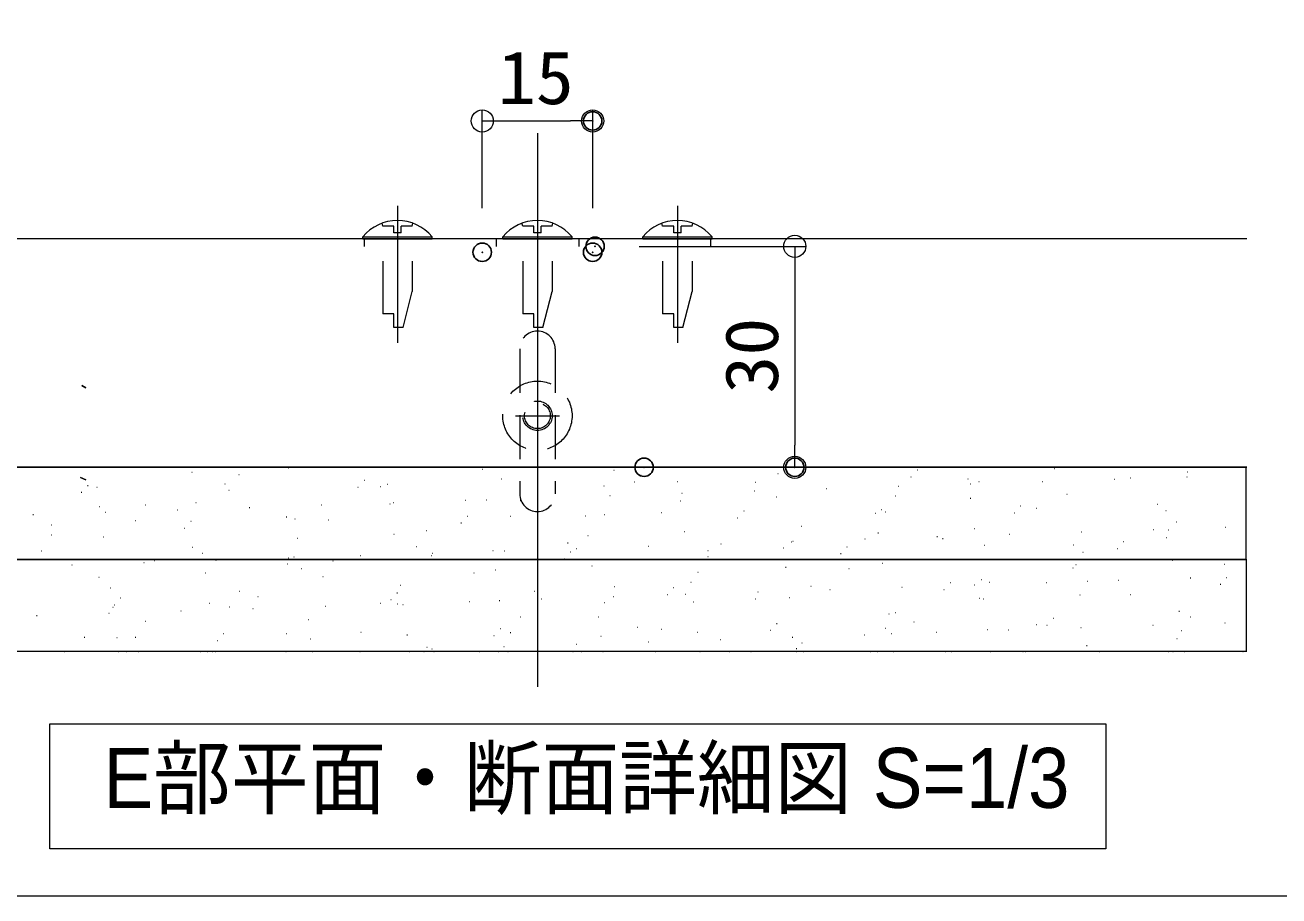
# Model space of a CAD drawing. Units: millimetres, scale not verified, with parts at other scales. Extents: x -1206 to 1200, y -831 to 831.
# Drawn here: x -971 to -630.6, y -830.8 to -594.3 of the extents above; entities that cross this region are included whole.
import ezdxf
from ezdxf.enums import TextEntityAlignment as Align

# ---------------------------------------------------------------- set-up
doc = ezdxf.new("R2010")
doc.units = ezdxf.units.MM
doc.header["$LTSCALE"] = 10
doc.header["$PDMODE"] = 32
doc.header["$PDSIZE"] = 5
doc.linetypes.add('DASHED1', pattern=[1.8, 1.2, -0.6])
for name, color, linetype, lineweight in [('0-1_0', 3, 'Continuous', 9), ('0-3_sunpou', 1, 'Continuous', 9), ('0-6_ｺｰﾅｰﾋﾟｰｽ', 5, 'Continuous', 9), ('0-7_center', 5, 'Continuous', 9), ('0-9_SUNPO', 1, 'Continuous', 9), ('0-B_SCREW', 2, 'Continuous', 9), ('0-F_zumenwaku', 6, 'Continuous', 9), ('1-3_1', 3, 'Continuous', 9)]:
    doc.layers.add(name, color=color, linetype=linetype, lineweight=lineweight)
doc.layers.add('0-4_DEFPOINTS', color=7, linetype='Continuous')
doc.layers.add('0-E_moji', color=2, linetype='Continuous')
doc.styles.add('ＭＳ ゴシック', font='')
doc.styles.add('ＭＳ Ｐゴシック', font='')
doc.styles.get('ＭＳ ゴシック').set_extended_font_data('MS Gothic')
doc.styles.get('ＭＳ Ｐゴシック').set_extended_font_data('MS PGothic')

# ---------------------------------------------------------------- blocks, each defined once
blk = doc.blocks.new('_ORIGIN')
at = {"layer": '0-1_0', "color": 1}
blk.add_line((0, 0), (-10, 0), dxfattribs=at)
blk.add_circle((0, 0), 5, dxfattribs=at)

msp = doc.modelspace()

# ---------------------------------------------------------------- linework, layer by layer
at = {"layer": '0-1_0', "color": 5}
for p, q in [((-869.94, -643.38), (-869.94, -680.62)), ((-831.94, -643.38), (-831.94, -680.62)), ((-793.94, -643.38), (-793.94, -680.62))]:
    msp.add_line(p, q, dxfattribs=at)
at = {"layer": '0-1_0'}
for p, q in [((-639.34, -652.39), (-1024.54, -652.39)), ((-955.57, -692.24), (-955.47, -692.24)), ((-899.63, -714.56), (-899.53, -714.56)), ((-691.56, -714.73), (-691.46, -714.73)), ((-925.79, -715.67), (-925.69, -715.67)), ((-913.01, -716.34), (-912.91, -716.34)), ((-878.98, -717.9), (-878.88, -717.9)), ((-846.97, -714.92), (-846.87, -714.92)), ((-841.72, -717.5), (-841.62, -717.5)), ((-811.19, -715.16), (-811.09, -715.16)), ((-803.9, -716.51), (-803.8, -716.51)), ((-793.92, -718.24), (-793.82, -718.24)), ((-766.64, -716.11), (-766.54, -716.11)), ((-730.54, -716.99), (-730.44, -716.99)), ((-728.82, -715.12), (-728.72, -715.12)), ((-715.11, -717.49), (-715.01, -717.49)), ((-712.09, -718.26), (-711.99, -718.26)), ((-694.83, -718.22), (-694.73, -718.22)), ((-675.25, -717.58), (-675.15, -717.58)), ((-671.03, -717.27), (-670.93, -717.27)), ((-655.67, -716.94), (-655.57, -716.94)), ((-655.46, -715.61), (-655.36, -715.61)), ((-955.78, -721.16), (-955.68, -721.16)), ((-954.06, -719.29), (-953.96, -719.29)), ((-951.56, -719.75), (-951.46, -719.75)), ((-916.8, -718.89), (-916.7, -718.89)), ((-915.74, -720.62), (-915.64, -720.62)), ((-880.7, -719.77), (-880.6, -719.77)), ((-874.68, -719.64), (-874.58, -719.64)), ((-872.74, -719), (-872.64, -719)), ((-813.92, -719.44), (-813.82, -719.44)), ((-805.62, -718.38), (-805.52, -718.38)), ((-792.71, -721.42), (-792.61, -721.42)), ((-773.13, -720.78), (-773.03, -720.78)), ((-772.86, -718.45), (-772.76, -718.45)), ((-753.56, -720.14), (-753.46, -720.14)), ((-733.98, -719.5), (-733.88, -719.5)), ((-714.4, -718.86), (-714.3, -718.86)), ((-688.25, -721.67), (-688.15, -721.67)), ((-950.86, -725.04), (-950.76, -725.04)), ((-938.45, -724.54), (-938.35, -724.54)), ((-924.7, -723.93), (-924.6, -723.93)), ((-890.59, -724.62), (-890.49, -724.62)), ((-872.05, -724.29), (-871.95, -724.29)), ((-871.02, -723.98), (-870.92, -723.98)), ((-851.44, -723.34), (-851.34, -723.34)), ((-845.89, -723.18), (-845.79, -723.18)), ((-836.63, -723.36), (-836.53, -723.36)), ((-831.86, -722.7), (-831.76, -722.7)), ((-812.29, -722.06), (-812.19, -722.06)), ((-793.23, -723.53), (-793.13, -723.53)), ((-767.07, -722.42), (-766.97, -722.42)), ((-734.8, -722.18), (-734.7, -722.18)), ((-714.41, -722.78), (-714.31, -722.78)), ((-700.83, -724.84), (-700.73, -724.84)), ((-663.56, -724.44), (-663.46, -724.44)), ((-968.9, -727.18), (-968.8, -727.18)), ((-949.32, -726.54), (-949.22, -726.54)), ((-929.74, -725.9), (-929.64, -725.9)), ((-910.17, -725.26), (-910.07, -725.26)), ((-900.12, -727.84), (-900.02, -727.84)), ((-897.81, -728.36), (-897.71, -728.36)), ((-850.99, -727.62), (-850.89, -727.62)), ((-839.36, -727.65), (-839.26, -727.65)), ((-819, -727.61), (-818.9, -727.61)), ((-813.72, -727.22), (-813.62, -727.22)), ((-798.3, -726.66), (-798.2, -726.66)), ((-777.62, -728.1), (-777.52, -728.1)), ((-775.91, -726.23), (-775.81, -726.23)), ((-740.18, -726.86), (-740.08, -726.86)), ((-738.64, -725.83), (-738.54, -725.83)), ((-737.53, -726.46), (-737.43, -726.46)), ((-702.54, -726.71), (-702.44, -726.71)), ((-696.48, -725.48), (-696.38, -725.48)), ((-661.36, -726.1), (-661.26, -726.1)), ((-963.88, -730), (-963.78, -730)), ((-941.18, -728.83), (-941.08, -728.83)), ((-927.78, -730.88), (-927.68, -730.88)), ((-926.07, -729), (-925.97, -729)), ((-888.8, -728.61), (-888.7, -728.61)), ((-862.07, -731.57), (-861.97, -731.57)), ((-852.7, -729.49), (-852.6, -729.49)), ((-792.14, -731.79), (-792.04, -731.79)), ((-760.24, -730.38), (-760.14, -730.38)), ((-713.32, -731.04), (-713.22, -731.04)), ((-664.74, -731.29), (-664.64, -731.29)), ((-660.66, -731.39), (-660.56, -731.39)), ((-658.42, -729.2), (-658.32, -729.2)), ((-645.16, -730.65), (-645.06, -730.65)), ((-963.89, -732.75), (-963.79, -732.75)), ((-949.78, -733.3), (-949.68, -733.3)), ((-897.12, -733.65), (-897.02, -733.65)), ((-870.96, -732.55), (-870.86, -732.55)), ((-823.74, -734.86), (-823.64, -734.86)), ((-818.3, -732.9), (-818.2, -732.9)), ((-782.19, -735.13), (-782.09, -735.13)), ((-762.97, -734.67), (-762.87, -734.67)), ((-762.62, -734.49), (-762.52, -734.49)), ((-743.04, -733.85), (-742.94, -733.85)), ((-739.48, -732.14), (-739.38, -732.14)), ((-723.46, -733.21), (-723.36, -733.21)), ((-721.92, -733.68), (-721.82, -733.68)), ((-703.89, -732.57), (-703.79, -732.57)), ((-684.31, -731.93), (-684.21, -731.93)), ((-672.83, -734.56), (-672.73, -734.56)), ((-661.15, -733.49), (-661.05, -733.49)), ((-966.62, -737.03), (-966.52, -737.03)), ((-925.57, -736.05), (-925.47, -736.05)), ((-922.89, -737.73), (-922.79, -737.73)), ((-880.08, -738.33), (-879.98, -738.33)), ((-864.8, -735.85), (-864.7, -735.85)), ((-860.8, -738.33), (-860.7, -738.33)), ((-860.5, -737.69), (-860.4, -737.69)), ((-844.07, -736.98), (-843.97, -736.98)), ((-840.92, -737.05), (-840.82, -737.05)), ((-822.99, -737.33), (-822.89, -737.33)), ((-821.35, -736.41), (-821.25, -736.41)), ((-801.77, -735.77), (-801.67, -735.77)), ((-785.72, -736.94), (-785.62, -736.94)), ((-785.69, -738.59), (-785.59, -738.59)), ((-765.25, -736.22), (-765.15, -736.22)), ((-749.62, -737.82), (-749.52, -737.82)), ((-747.91, -735.95), (-747.81, -735.95)), ((-710.64, -735.55), (-710.54, -735.55)), ((-686.43, -735.47), (-686.33, -735.47)), ((-683.86, -737.41), (-683.76, -737.41)), ((-674.54, -736.43), (-674.44, -736.43)), ((-968.12, -739.39), (-968.02, -739.39)), ((-959.53, -739.39), (-959.43, -739.39)), ((-958.38, -740.89), (-958.28, -740.89)), ((-948.98, -739.39), (-948.88, -739.39)), ((-947.91, -739.39), (-947.81, -739.39)), ((-939.47, -739.39), (-939.37, -739.39)), ((-938.81, -740.25), (-938.71, -740.25)), ((-935.88, -739.72), (-935.78, -739.72)), ((-935.58, -739.39), (-935.48, -739.39)), ((-919.4, -739.39), (-919.3, -739.39)), ((-919.23, -739.61), (-919.13, -739.61)), ((-899.78, -740.59), (-899.68, -740.59)), ((-899.65, -738.97), (-899.55, -738.97)), ((-898.68, -739.39), (-898.58, -739.39)), ((-898.68, -739.39), (-898.58, -739.39)), ((-898.07, -738.72), (-897.97, -738.72)), ((-896.36, -739.39), (-896.26, -739.39)), ((-896.36, -739.39), (-896.26, -739.39)), ((-896.03, -741.91), (-895.93, -741.91)), ((-887.51, -739.77), (-887.41, -739.77)), ((-870.06, -739.39), (-869.96, -739.39)), ((-867.05, -739.39), (-866.95, -739.39)), ((-846.84, -739.39), (-846.74, -739.39)), ((-824.87, -739.39), (-824.77, -739.39)), ((-824.7, -739.21), (-824.6, -739.21)), ((-817.45, -739.39), (-817.35, -739.39)), ((-817.45, -739.39), (-817.35, -739.39)), ((-817.21, -741.16), (-817.11, -741.16)), ((-791.14, -739.39), (-791.04, -739.39)), ((-786.19, -739.39), (-786.09, -739.39)), ((-786.19, -739.39), (-786.09, -739.39)), ((-765.98, -739.39), (-765.88, -739.39)), ((-764.55, -741.51), (-764.45, -741.51)), ((-751.06, -739.39), (-750.96, -739.39)), ((-747.36, -741.89), (-747.26, -741.89)), ((-745.77, -739.39), (-745.67, -739.39)), ((-738.53, -739.39), (-738.43, -739.39)), ((-738.53, -739.39), (-738.43, -739.39)), ((-738.39, -740.4), (-738.29, -740.4)), ((-712.22, -739.39), (-712.12, -739.39)), ((-686.59, -741.69), (-686.49, -741.69)), ((-685.74, -740.76), (-685.64, -740.76)), ((-685.12, -739.39), (-685.02, -739.39)), ((-685.12, -739.39), (-685.02, -739.39)), ((-677.25, -739.39), (-677.15, -739.39)), ((-664.91, -739.39), (-664.81, -739.39)), ((-659.61, -739.39), (-659.51, -739.39)), ((-659.61, -739.39), (-659.51, -739.39)), ((-659.58, -739.65), (-659.48, -739.65)), ((-645.53, -740.71), (-645.43, -740.71)), ((-644.7, -739.39), (-644.6, -739.39)), ((-951.01, -744.25), (-950.91, -744.25)), ((-922.19, -743.02), (-922.09, -743.02)), ((-890.24, -744.06), (-890.14, -744.06)), ((-849.18, -743.07), (-849.08, -743.07)), ((-843.37, -742.27), (-843.27, -742.27)), ((-788.42, -742.87), (-788.32, -742.87)), ((-711.51, -744.84), (-711.41, -744.84)), ((-682.64, -745.27), (-682.54, -745.27)), ((-674.26, -745.03), (-674.16, -745.03)), ((-654.68, -744.39), (-654.58, -744.39)), ((-644.83, -744.27), (-644.73, -744.27)), ((-947.96, -747.1), (-947.86, -747.1)), ((-912.95, -747.98), (-912.85, -747.98)), ((-870.07, -748.44), (-869.97, -748.44)), ((-869.14, -746.35), (-869.04, -746.35)), ((-832.8, -748.05), (-832.7, -748.05)), ((-811.13, -746.8), (-811.03, -746.8)), ((-796.7, -748.92), (-796.6, -748.92)), ((-794.99, -747.05), (-794.89, -747.05)), ((-791.72, -748.87), (-791.62, -748.87)), ((-790.32, -745.59), (-790.22, -745.59)), ((-772.14, -748.23), (-772.04, -748.23)), ((-757.72, -746.66), (-757.62, -746.66)), ((-752.57, -747.59), (-752.47, -747.59)), ((-732.99, -746.95), (-732.89, -746.95)), ((-721.62, -747.54), (-721.52, -747.54)), ((-719.91, -745.66), (-719.81, -745.66)), ((-713.41, -746.31), (-713.31, -746.31)), ((-709.3, -745.61), (-709.2, -745.61)), ((-693.84, -745.67), (-693.74, -745.67)), ((-670.98, -748.91), (-670.88, -748.91)), ((-646.54, -746.15), (-646.44, -746.15)), ((-946.86, -751.7), (-946.76, -751.7)), ((-945.15, -749.83), (-945.05, -749.83)), ((-921.1, -751.28), (-921, -751.28)), ((-915.68, -752.26), (-915.58, -752.26)), ((-907.88, -749.43), (-907.78, -749.43)), ((-889.6, -752.07), (-889.5, -752.07)), ((-874.62, -751.28), (-874.52, -751.28)), ((-871.78, -750.31), (-871.68, -750.31)), ((-870.03, -751.43), (-869.93, -751.43)), ((-868.45, -751.63), (-868.35, -751.63)), ((-850.45, -750.79), (-850.35, -750.79)), ((-842.29, -750.53), (-842.19, -750.53)), ((-830.87, -750.15), (-830.77, -750.15)), ((-813.86, -751.08), (-813.76, -751.08)), ((-811.3, -749.51), (-811.2, -749.51)), ((-789.63, -750.88), (-789.53, -750.88)), ((-772.8, -750.09), (-772.7, -750.09)), ((-763.47, -749.77), (-763.37, -749.77)), ((-712.03, -749.9), (-711.93, -749.9)), ((-710.81, -750.13), (-710.71, -750.13)), ((-684.65, -749.02), (-684.55, -749.02)), ((-967.91, -754.63), (-967.81, -754.63)), ((-948.33, -753.99), (-948.23, -753.99)), ((-947.26, -752.39), (-947.16, -752.39)), ((-928.76, -753.35), (-928.66, -753.35)), ((-909.18, -752.71), (-909.08, -752.71)), ((-894.21, -755.71), (-894.11, -755.71)), ((-836.57, -755), (-836.47, -755)), ((-815.4, -754.96), (-815.3, -754.96)), ((-736.58, -754.2), (-736.48, -754.2)), ((-734.75, -753.82), (-734.65, -753.82)), ((-691.91, -755.38), (-691.81, -755.38)), ((-657.76, -753.45), (-657.66, -753.45)), ((-654.64, -754.99), (-654.54, -754.99)), ((-938.39, -756.18), (-938.29, -756.18)), ((-842.07, -758.16), (-841.97, -758.16)), ((-804.8, -757.76), (-804.7, -757.76)), ((-798.24, -758.3), (-798.14, -758.3)), ((-788.54, -759.14), (-788.44, -759.14)), ((-768.7, -758.64), (-768.6, -758.64)), ((-766.99, -756.77), (-766.89, -756.77)), ((-737.48, -758.1), (-737.38, -758.1)), ((-729.72, -756.37), (-729.62, -756.37)), ((-709.72, -758.39), (-709.62, -758.39)), ((-704.01, -758.56), (-703.91, -758.56)), ((-696.42, -757.12), (-696.32, -757.12)), ((-693.62, -757.25), (-693.52, -757.25)), ((-684.44, -757.92), (-684.34, -757.92)), ((-664.86, -757.28), (-664.76, -757.28)), ((-657.06, -758.74), (-656.96, -758.74)), ((-645.28, -756.64), (-645.18, -756.64)), ((-954.96, -760.54), (-954.86, -760.54)), ((-946.18, -760.65), (-946.08, -760.65)), ((-941.12, -760.47), (-941.02, -760.47)), ((-918.86, -761.42), (-918.76, -761.42)), ((-917.15, -759.55), (-917.05, -759.55)), ((-900.07, -759.48), (-899.97, -759.48)), ((-893.52, -761), (-893.42, -761)), ((-879.88, -759.15), (-879.78, -759.15)), ((-867.36, -759.89), (-867.26, -759.89)), ((-843.78, -760.03), (-843.68, -760.03)), ((-839.3, -759.29), (-839.2, -759.29)), ((-821.47, -762.4), (-821.37, -762.4)), ((-814.7, -760.25), (-814.6, -760.25)), ((-801.9, -761.76), (-801.8, -761.76)), ((-782.32, -761.12), (-782.22, -761.12)), ((-762.74, -760.48), (-762.64, -760.48)), ((-760.19, -762.02), (-760.09, -762.02)), ((-743.17, -759.84), (-743.07, -759.84)), ((-735.88, -759.49), (-735.78, -759.49)), ((-723.59, -759.2), (-723.49, -759.2)), ((-658.36, -760.84), (-658.26, -760.84)), ((-960.42, -764.39), (-960.32, -764.39)), ((-960.42, -764.39), (-960.32, -764.39)), ((-945.68, -764.39), (-945.58, -764.39)), ((-943.62, -764.39), (-943.52, -764.39)), ((-940.35, -764.39), (-940.25, -764.39)), ((-940.35, -764.39), (-940.25, -764.39)), ((-923.41, -764.39), (-923.31, -764.39)), ((-921.59, -764.39), (-921.49, -764.39)), ((-920.28, -764.39), (-920.18, -764.39)), ((-920.28, -764.39), (-920.18, -764.39)), ((-919.38, -764.39), (-919.28, -764.39)), ((-900.22, -764.39), (-900.12, -764.39)), ((-900.22, -764.39), (-900.12, -764.39)), ((-893.07, -764.39), (-892.97, -764.39)), ((-893.07, -764.39), (-892.97, -764.39)), ((-880.2, -764.32), (-880.1, -764.32)), ((-880.15, -764.39), (-880.05, -764.39)), ((-866.77, -764.39), (-866.67, -764.39)), ((-862.76, -764.39), (-862.66, -764.39)), ((-862.76, -764.39), (-862.66, -764.39)), ((-862.01, -763.21), (-861.91, -763.21)), ((-860.63, -763.68), (-860.53, -763.68)), ((-860.08, -764.39), (-859.98, -764.39)), ((-847.78, -764.39), (-847.68, -764.39)), ((-842.55, -764.39), (-842.45, -764.39)), ((-841.05, -763.04), (-840.95, -763.04)), ((-840.47, -764.33), (-840.37, -764.33)), ((-840.01, -764.39), (-839.91, -764.39)), ((-822.34, -764.39), (-822.24, -764.39)), ((-819.95, -764.39), (-819.85, -764.39)), ((-814.15, -764.39), (-814.05, -764.39)), ((-814.15, -764.39), (-814.05, -764.39)), ((-799.88, -764.39), (-799.78, -764.39)), ((-787.85, -764.39), (-787.75, -764.39)), ((-779.81, -764.39), (-779.71, -764.39)), ((-773.97, -764.39), (-773.87, -764.39)), ((-761.69, -764.39), (-761.59, -764.39)), ((-761.69, -764.39), (-761.59, -764.39)), ((-761.65, -763.57), (-761.55, -763.57)), ((-759.74, -764.39), (-759.64, -764.39)), ((-741.48, -764.39), (-741.38, -764.39)), ((-739.67, -764.39), (-739.57, -764.39)), ((-735.24, -764.39), (-735.14, -764.39)), ((-735.24, -764.39), (-735.14, -764.39)), ((-721.26, -764.39), (-721.16, -764.39)), ((-719.61, -764.39), (-719.51, -764.39)), ((-708.93, -764.39), (-708.83, -764.39)), ((-700.16, -764.39), (-700.06, -764.39)), ((-699.54, -764.39), (-699.44, -764.39)), ((-682.83, -762.82), (-682.73, -762.82)), ((-679.47, -764.39), (-679.37, -764.39)), ((-660.62, -764.39), (-660.52, -764.39)), ((-660.62, -764.39), (-660.52, -764.39)), ((-659.4, -764.39), (-659.3, -764.39)), ((-656.32, -764.39), (-656.22, -764.39)), ((-656.32, -764.39), (-656.22, -764.39)), ((-640.41, -764.39), (-640.31, -764.39)), ((-639.51, -764.16), (-639.41, -764.16))]:
    msp.add_line(p, q, dxfattribs=at)
at = {"layer": '0-1_0', "color": 6}
for p, q in [((-878.94, -652.39), (-878.94, -654.39)), ((-784.94, -652.39), (-784.94, -654.39))]:
    msp.add_line(p, q, dxfattribs=at)
at = {"layer": '0-1_0', "color": 7}
msp.add_line((-1024.54, -739.39), (-639.34, -739.39), dxfattribs=at)
at = {"layer": '0-1_0', "color": 2}
for p, q in [((-1024.54, -739.39), (-639.34, -739.39)), ((-639.34, -764.39), (-1024.54, -764.39))]:
    msp.add_line(p, q, dxfattribs=at)
at = {"layer": '0-1_0'}
for points in [[(-954.59, -692.79), (-955.67, -692.19), (-954.59, -692.77)], [(-639.6, -714.39), (-639.6, -739.39), (-1024.54, -739.39), (-1024.54, -714.39)], [(-954.59, -717.79), (-956, -717.19), (-954.59, -717.77)], [(-639.51, -739.39), (-639.51, -764.39), (-1024.54, -764.39), (-1024.54, -739.39)]]:
    msp.add_lwpolyline(points, close=True, dxfattribs=at)
at = {"layer": '0-1_0', "color": 2}
msp.add_lwpolyline([(-639.34, -714.39), (-1024.54, -714.39), (-639.34, -714.39)], dxfattribs=at)
at = {"layer": '0-3_sunpou'}
for p, q in [((-846.94, -643.99), (-846.94, -617.34)), ((-816.94, -643.99), (-816.94, -617.34)), ((-840.94, -620.34), (-822.94, -620.34)), ((-804.29, -654.39), (-759.06, -654.39)), ((-762.06, -660.39), (-762.06, -708.39)), ((-790.97, -714.39), (-759.06, -714.39))]:
    msp.add_line(p, q, dxfattribs=at)
at = {"layer": '0-4_DEFPOINTS'}
for p in [(-816.94, -620.34), (-846.94, -655.99), (-816.94, -655.99), (-816.29, -654.39), (-802.97, -714.39), (-762.06, -714.39)]:
    msp.add_point(p, dxfattribs=at)
at = {"layer": '0-6_ｺｰﾅｰﾋﾟｰｽ', "color": 3, "linetype": 'DASHED1'}
for p, q in [((-836.74, -682.19), (-836.74, -721.59)), ((-827.14, -682.19), (-827.14, -721.59))]:
    msp.add_line(p, q, dxfattribs=at)
for radius in [9.4, 4, 3.5, 3.5]:
    msp.add_circle((-831.94, -700.39), radius, dxfattribs=at)
for centre, start, end in [((-831.94, -682.19), 0, 180), ((-831.94, -721.59), 180, 0)]:
    msp.add_arc(centre, 4.8, start, end, dxfattribs=at)
at = {"layer": '0-7_center'}
for p, q in [((-831.94, -623.65), (-831.94, -774.04)), ((-831.94, -672.19), (-831.94, -733.89)), ((-837.94, -700.39), (-825.94, -700.39))]:
    msp.add_line(p, q, dxfattribs=at)
at = {"layer": '0-9_SUNPO', "color": 6}
for p, q in [((-784.94, -652.39), (-878.94, -652.39)), ((-843.14, -652.39), (-843.14, -654.39)), ((-820.74, -652.39), (-820.74, -654.39))]:
    msp.add_line(p, q, dxfattribs=at)
at = {"layer": '0-B_SCREW'}
for p, q in [((-873.94, -648.89), (-874.14, -648.13)), ((-868.94, -650.69), (-868.94, -648.89)), ((-865.94, -648.89), (-868.94, -648.89)), ((-865.94, -648.89), (-865.73, -648.13)), ((-835.94, -648.89), (-836.14, -648.13)), ((-830.94, -650.69), (-830.94, -648.89)), ((-827.94, -648.89), (-830.94, -648.89)), ((-827.94, -648.89), (-827.73, -648.13)), ((-797.94, -648.89), (-798.14, -648.13)), ((-792.94, -650.69), (-792.94, -648.89)), ((-789.94, -648.89), (-792.94, -648.89)), ((-789.94, -648.89), (-789.73, -648.13)), ((-879.34, -652.39), (-860.54, -652.39)), ((-873.94, -652.39), (-865.94, -652.39)), ((-868.94, -650.69), (-870.94, -650.69)), ((-860.54, -652.39), (-860.54, -651.79)), ((-841.34, -652.39), (-822.54, -652.39)), ((-835.94, -652.39), (-827.94, -652.39)), ((-830.94, -650.69), (-832.94, -650.69)), ((-822.54, -652.39), (-822.54, -651.79)), ((-803.34, -652.39), (-784.54, -652.39)), ((-797.94, -652.39), (-789.94, -652.39)), ((-792.94, -650.69), (-794.94, -650.69)), ((-784.54, -652.39), (-784.54, -651.79)), ((-873.94, -658.39), (-873.94, -672.75)), ((-865.94, -658.39), (-865.94, -666.68)), ((-835.94, -658.39), (-835.94, -672.75)), ((-827.94, -658.39), (-827.94, -666.68)), ((-797.94, -658.39), (-797.94, -672.75)), ((-789.94, -658.39), (-789.94, -666.68)), ((-868.44, -676.39), (-865.94, -666.68)), ((-830.44, -676.39), (-827.94, -666.68)), ((-792.44, -676.39), (-789.94, -666.68)), ((-870.95, -672.75), (-873.94, -672.75)), ((-870.95, -676.39), (-870.95, -672.75)), ((-832.95, -672.75), (-835.94, -672.75)), ((-832.95, -676.39), (-832.95, -672.75)), ((-794.95, -672.75), (-797.94, -672.75)), ((-794.95, -676.39), (-794.95, -672.75)), ((-868.44, -676.39), (-870.95, -676.39)), ((-830.44, -676.39), (-832.95, -676.39)), ((-792.44, -676.39), (-794.95, -676.39))]:
    msp.add_line(p, q, dxfattribs=at)
for points in [[(-870.94, -650.69), (-870.94, -648.89), (-873.94, -648.89)], [(-832.94, -650.69), (-832.94, -648.89), (-835.94, -648.89)], [(-794.94, -650.69), (-794.94, -648.89), (-797.94, -648.89)], [(-879.34, -652.39), (-879.34, -651.79), (-860.54, -651.79)], [(-841.34, -652.39), (-841.34, -651.79), (-822.54, -651.79)], [(-803.34, -652.39), (-803.34, -651.79), (-784.54, -651.79)]]:
    msp.add_lwpolyline(points, dxfattribs=at)
for centre in [(-869.94, -659.63), (-831.94, -659.63), (-793.94, -659.63)]:
    msp.add_arc(centre, 12.24, 39.8328, 140.1672, dxfattribs=at)
at = {"layer": '0-F_zumenwaku'}
msp.add_lwpolyline([(-1199.88, -830.78), (1200.12, -830.78), (1200.12, 831.22), (-1199.88, 831.22)], close=True, dxfattribs=at)
at = {"layer": '1-3_1'}
msp.add_lwpolyline([(-964.33, -784.07), (-677.65, -784.07), (-677.65, -817.97), (-964.33, -817.97)], close=True, dxfattribs=at)

# ---------------------------------------------------------------- block references
at = {"layer": '0-3_sunpou', "xscale": 0.6, "yscale": 0.6}
for p, rotation in [((-846.94, -620.34), 180), ((-762.06, -654.39), 90), ((-762.06, -714.39), 270)]:
    msp.add_blockref('_ORIGIN', p, dxfattribs=dict(at, rotation=rotation))
msp.add_blockref('_ORIGIN', (-816.94, -620.34), dxfattribs=at)

# ---------------------------------------------------------------- texts
at = {"layer": '0-3_sunpou', "color": 2, "style": 'ＭＳ ゴシック', "width": 1.05}
msp.add_text('15', height=14.44, dxfattribs=at).set_placement((-842.69, -620.11), align=Align.BOTTOM_LEFT)
msp.add_text('30', height=14.44, rotation=90, dxfattribs=at).set_placement((-762.28, -694.39), align=Align.BOTTOM_LEFT)
at = {"layer": '0-E_moji', "style": 'ＭＳ Ｐゴシック', "width": 0.95}
msp.add_text('E部平面・断面詳細図 S=1/3', height=16.27, dxfattribs=at).set_placement((-949.74, -811.74), align=Align.BOTTOM_LEFT)

doc.saveas('drawing.dxf')
